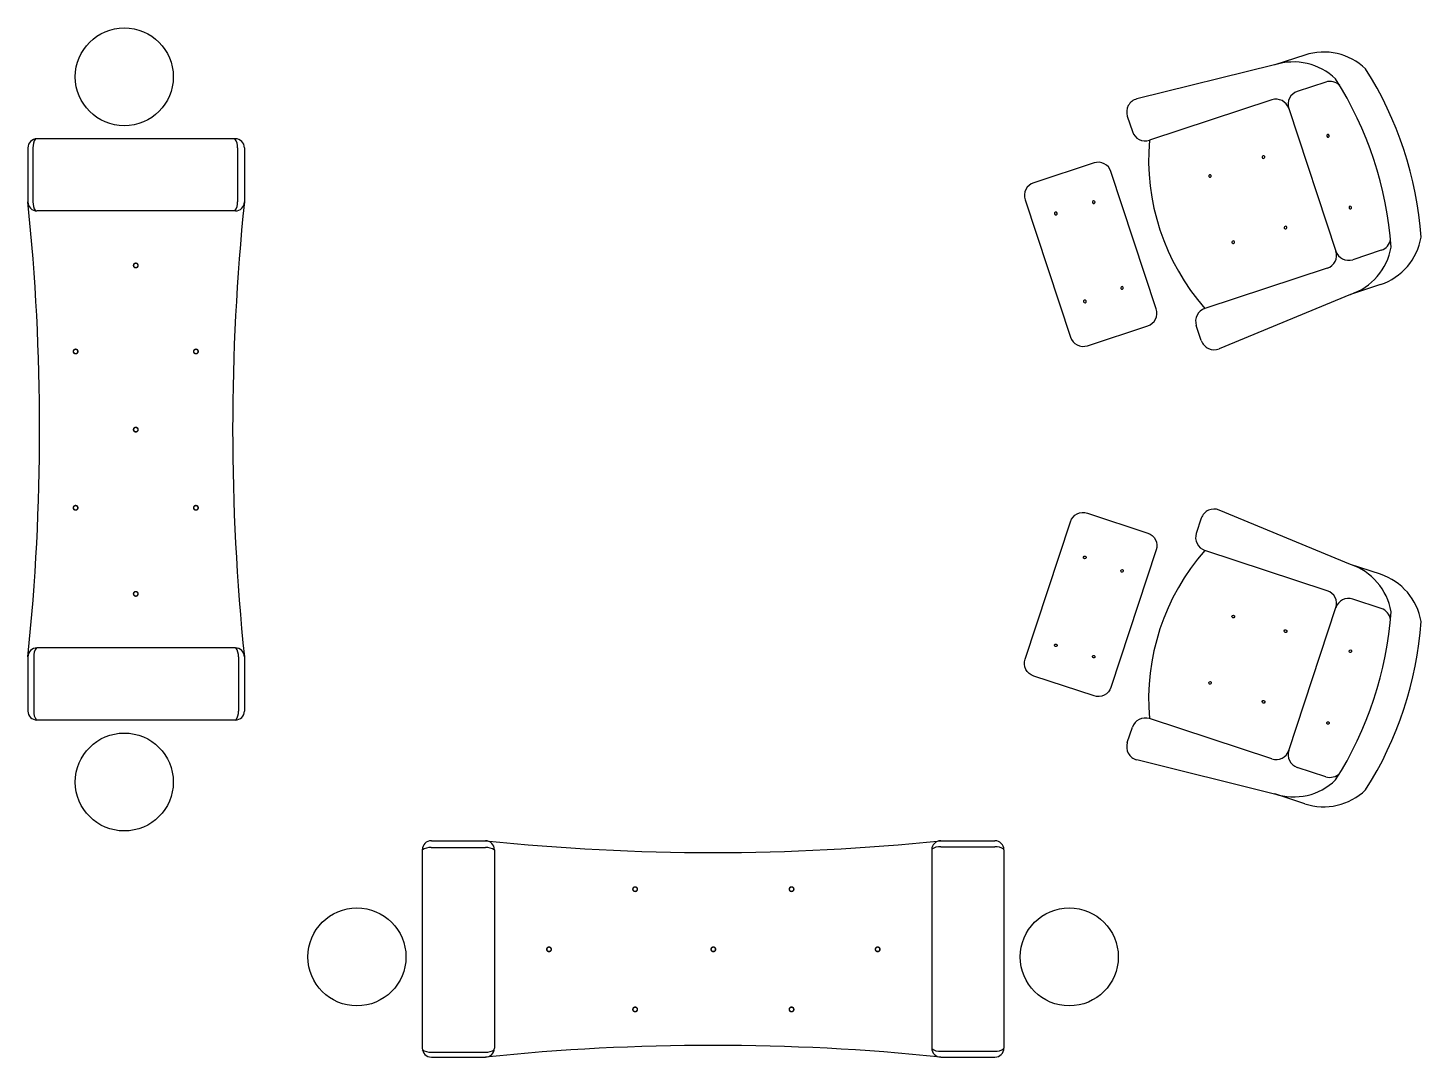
# Model space of a CAD drawing. Extents: x 93.81 to 98.44, y 78.38 to 81.81.
import ezdxf

# ---------------------------------------------------------------- set-up
doc = ezdxf.new("R2010")
doc.units = 0
doc.header["$MEASUREMENT"] = 0
doc.layers.add('ELETRO', color=11, linetype='CONTINUOUS')
doc.layers.add('MOBILIA', color=2, linetype='CONTINUOUS')

msp = doc.modelspace()

# ---------------------------------------------------------------- linework, layer by layer
at = {"layer": 'ELETRO'}
for points in [[(98.1372, 81.4486, 1), (98.1287, 81.4458, 1)], [(97.9229, 81.378, 1), (97.9144, 81.3752, 1)], [(97.745, 81.3151, 1), (97.7365, 81.3123, 1)], [(97.3584, 81.2278, 1), (97.3499, 81.225, 1)], [(98.2115, 81.2099, 1), (98.203, 81.2071, 1)], [(97.2324, 81.1902, 1), (97.2239, 81.1874, 1)], [(97.996, 81.1432, 1), (97.9875, 81.1404, 1)], [(97.822, 81.0945, 1), (97.8136, 81.0917, 1)], [(97.4524, 80.9425, 1), (97.4439, 80.9397, 1)], [(97.3287, 80.8978, 1), (97.3202, 80.895, 1)], [(97.3287, 80.0433, -1), (97.3202, 80.0461, -1)], [(97.4524, 79.9985, -1), (97.4439, 80.0013, -1)], [(97.822, 79.8466, -1), (97.8136, 79.8494, -1)], [(97.996, 79.7979, -1), (97.9875, 79.8007, -1)], [(97.2324, 79.7509, -1), (97.2239, 79.7537, -1)], [(97.3584, 79.7133, -1), (97.3499, 79.7161, -1)], [(98.2115, 79.7312, -1), (98.203, 79.734, -1)], [(97.745, 79.626, -1), (97.7365, 79.6288, -1)], [(97.9229, 79.563, -1), (97.9144, 79.5658, -1)], [(98.1372, 79.4924, -1), (98.1287, 79.4952, -1)]]:
    msp.add_lwpolyline(points, format="xyb", close=True, dxfattribs=at)
at = {"layer": 'ELETRO', "const_width": 0.005}
for points in [[(94.1693, 81.0085, 1), (94.1693, 81.0235, 1)], [(93.9693, 80.7223, 1), (93.9693, 80.7373, 1)], [(94.3693, 80.7223, 1), (94.3693, 80.7373, 1)], [(94.1693, 80.4623, 1), (94.1693, 80.4773, 1)], [(93.9693, 80.2023, 1), (93.9693, 80.2173, 1)], [(94.3693, 80.2023, 1), (94.3693, 80.2173, 1)], [(94.1693, 79.916, 1), (94.1693, 79.931, 1)], [(95.8369, 78.9411, 1), (95.8219, 78.9411, 1)], [(96.3569, 78.9411, 1), (96.3419, 78.9411, 1)], [(95.5507, 78.7411, 1), (95.5357, 78.7411, 1)], [(96.0969, 78.7411, 1), (96.0819, 78.7411, 1)], [(96.6432, 78.7411, 1), (96.6282, 78.7411, 1)], [(95.8369, 78.5411, 1), (95.8219, 78.5411, 1)], [(96.3569, 78.5411, 1), (96.3419, 78.5411, 1)]]:
    msp.add_lwpolyline(points, format="xyb", close=True, dxfattribs=at)
at = {"layer": 'MOBILIA'}
for p, q in [((98.0558, 81.7159), (97.9558, 81.6829)), ((97.9555, 81.6838), (97.4973, 81.5698)), ((97.9555, 81.6838), (97.4973, 81.5698)), ((97.9555, 81.6838), (97.4973, 81.5698)), ((98.1256, 81.626), (98.0309, 81.5948)), ((97.9461, 81.5669), (97.539, 81.4327)), ((98.0024, 81.5384), (98.159, 81.0635)), ((97.4656, 81.5125), (97.4826, 81.4611)), ((97.4656, 81.5125), (97.4826, 81.4611)), ((97.4656, 81.5125), (97.4826, 81.4611)), ((94.5004, 81.4373), (93.8405, 81.4373)), ((93.8105, 81.4073), (93.8105, 81.2273)), ((93.8276, 81.4076), (93.8276, 81.2276)), ((94.5075, 81.4076), (94.5075, 81.2276)), ((94.5304, 81.4073), (94.5304, 81.2273)), ((94.5004, 81.1973), (93.8405, 81.1973)), ((98.3101, 81.0663), (98.2154, 81.0351)), ((98.1305, 81.0071), (97.7234, 80.8729)), ((98.3074, 80.9526), (98.2074, 80.9196)), ((98.2074, 80.9196), (97.7712, 80.7387)), ((98.2074, 80.9196), (97.7712, 80.7387)), ((98.2074, 80.9196), (97.7712, 80.7387)), ((97.7117, 80.766), (97.695, 80.8165)), ((97.7117, 80.766), (97.695, 80.8165)), ((97.7117, 80.766), (97.695, 80.8165)), ((98.2074, 80.0215), (97.7712, 80.2024)), ((98.2074, 80.0215), (97.7712, 80.2024)), ((98.2074, 80.0215), (97.7712, 80.2024)), ((97.7117, 80.1751), (97.695, 80.1245)), ((97.7117, 80.1751), (97.695, 80.1245)), ((97.7117, 80.1751), (97.695, 80.1245)), ((98.1305, 79.934), (97.7234, 80.0682)), ((98.3074, 79.9885), (98.2074, 80.0215)), ((98.3101, 79.8748), (98.2154, 79.906)), ((98.0024, 79.4027), (98.159, 79.8776)), ((94.5004, 79.7438), (93.8405, 79.7438)), ((93.8105, 79.7138), (93.8105, 79.5338)), ((93.8305, 79.7138), (93.8305, 79.5338)), ((94.5104, 79.7138), (94.5104, 79.5338)), ((94.5304, 79.7138), (94.5304, 79.5338)), ((94.5004, 79.5038), (93.8405, 79.5038)), ((97.9461, 79.3742), (97.539, 79.5084)), ((97.4656, 79.4286), (97.4826, 79.48)), ((97.4656, 79.4286), (97.4826, 79.48)), ((97.4656, 79.4286), (97.4826, 79.48)), ((97.9555, 79.2573), (97.4973, 79.3713)), ((97.9555, 79.2573), (97.4973, 79.3713)), ((97.9555, 79.2573), (97.4973, 79.3713)), ((98.1256, 79.3151), (98.0309, 79.3463)), ((98.0558, 79.2252), (97.9558, 79.2582)), ((95.1219, 79.0722), (95.1219, 78.4123)), ((95.1516, 79.0793), (95.3316, 79.0793)), ((95.1519, 79.1022), (95.3319, 79.1022)), ((95.3619, 79.0722), (95.3619, 78.4123)), ((96.8154, 79.0722), (96.8154, 78.4123)), ((96.8454, 79.1022), (97.0254, 79.1022)), ((96.8454, 79.0822), (97.0254, 79.0822)), ((97.0554, 79.0722), (97.0554, 78.4123)), ((95.1516, 78.3994), (95.3316, 78.3994)), ((95.1519, 78.3823), (95.3319, 78.3823)), ((96.8454, 78.4023), (97.0254, 78.4023)), ((96.8454, 78.3823), (97.0254, 78.3823))]:
    msp.add_line(p, q, dxfattribs=at)
for points in [[(97.5621, 80.8715), (97.4114, 81.3287, 0.414214), (97.3551, 81.3571), (97.1544, 81.291, 0.414214), (97.126, 81.2346), (97.2767, 80.7774, 0.414214), (97.333, 80.749), (97.5337, 80.8151, 0.414214)], [(97.5621, 80.0695), (97.4114, 79.6124, -0.414214), (97.3551, 79.584), (97.1544, 79.6501, -0.414214), (97.126, 79.7065), (97.2767, 80.1636, -0.414214), (97.333, 80.1921), (97.5337, 80.1259, -0.414214)]]:
    msp.add_lwpolyline(points, format="xyb", close=True, dxfattribs=at)
at = {"layer": 'MOBILIA', "linetype": 'CONTINUOUS'}
for centre in [(94.1312, 81.6435), (94.1312, 79.2976), (94.9045, 78.7157), (97.2728, 78.7157)]:
    msp.add_circle(centre, 0.1629, dxfattribs=at)
at = {"layer": 'MOBILIA'}
for centre, radius, start, end in [((98.1187, 81.5254), 0.2005, 45.9954, 108.2879), ((98.0188, 81.4925), 0.2005, 45.9954, 108.2879), ((97.2456, 81.0257), 1.1999, 4.0247, 32.4588), ((98.1395, 81.5836), 0.0446, 43.2192, 108.2417), ((97.1456, 80.9928), 1.1999, 4.0247, 32.4588), ((97.508, 81.5265), 0.0446, 103.9622, 198.2417), ((97.508, 81.5265), 0.0446, 103.9622, 198.2417), ((97.508, 81.5265), 0.0446, 103.9622, 198.2417), ((98.0448, 81.5524), 0.0446, 108.2417, 198.2417), ((97.96, 81.5244), 0.0446, 18.2417, 108.2417), ((93.8405, 81.4073), 0.03, 90, 180), ((93.8714, 81.4112), 0.044, 143.2407, 184.7722), ((94.4637, 81.4112), 0.044, 355.2278, 36.7593), ((94.5004, 81.4073), 0.03, 0, 90), ((97.525, 81.4751), 0.0446, 198.2417, 288.2417), ((98.2904, 81.3701), 0.754, 175.2368, 221.2467), ((93.8405, 81.2273), 0.03, 180, 270), ((86.5106, 80.4705), 7.3391, 354.08156, 5.91844), ((93.8714, 81.2239), 0.044, 175.2278, 216.7593), ((101.8304, 80.4705), 7.3391, 174.08156, 185.91844), ((94.4637, 81.2239), 0.044, 323.2407, 4.7722), ((94.5004, 81.2273), 0.03, 270, 0), ((98.2447, 81.1431), 0.2005, 288.1956, 350.4881), ((98.1166, 81.0495), 0.0446, 288.2417, 18.2417), ((98.2014, 81.0775), 0.0446, 198.2417, 288.2417), ((98.1448, 81.1101), 0.2005, 288.1956, 350.4881), ((98.1448, 81.1101), 0.2005, 288.1956, 350.4881), ((98.2961, 81.1087), 0.0446, 288.2417, 353.2643), ((97.7374, 80.8305), 0.0446, 108.2417, 198.2417), ((97.7541, 80.78), 0.0446, 198.2417, 292.5213), ((97.7541, 80.78), 0.0446, 198.2417, 292.5213), ((97.7541, 80.78), 0.0446, 198.2417, 292.5213), ((97.7541, 80.1611), 0.0446, 67.4787, 161.7583), ((97.7541, 80.1611), 0.0446, 67.4787, 161.7583), ((97.7541, 80.1611), 0.0446, 67.4787, 161.7583), ((97.7374, 80.1106), 0.0446, 161.7583, 251.7583), ((98.2904, 79.571), 0.754, 138.7533, 184.7632), ((98.1448, 79.831), 0.2005, 9.5119, 71.8044), ((98.1448, 79.831), 0.2005, 9.5119, 71.8044), ((98.2447, 79.798), 0.2005, 9.5119, 71.8044), ((98.1166, 79.8916), 0.0446, 341.7583, 71.7583), ((98.2014, 79.8636), 0.0446, 71.7583, 161.7583), ((97.1456, 79.9483), 1.1999, 327.5412, 355.9753), ((98.2961, 79.8324), 0.0446, 6.7357, 71.7583), ((97.2456, 79.9154), 1.1999, 327.5412, 355.9753), ((93.8405, 79.7138), 0.03, 90, 180), ((93.8743, 79.7174), 0.044, 143.2407, 184.7722), ((94.5004, 79.7138), 0.03, 0, 90), ((94.4666, 79.7174), 0.044, 355.2278, 36.7593), ((93.8405, 79.5338), 0.03, 180, 270), ((93.8743, 79.5301), 0.044, 175.2278, 216.7593), ((94.5004, 79.5338), 0.03, 270, 0), ((94.4666, 79.5301), 0.044, 323.2407, 4.7722), ((97.525, 79.466), 0.0446, 71.7583, 161.7583), ((97.508, 79.4146), 0.0446, 161.7583, 256.0378), ((97.508, 79.4146), 0.0446, 161.7583, 256.0378), ((97.508, 79.4146), 0.0446, 161.7583, 256.0378), ((97.96, 79.4166), 0.0446, 251.7583, 341.7583), ((98.0448, 79.3887), 0.0446, 161.7583, 251.7583), ((98.0188, 79.4486), 0.2005, 251.7121, 314.0046), ((98.1395, 79.3575), 0.0446, 251.7583, 316.7808), ((98.1187, 79.4156), 0.2005, 251.7121, 314.0046), ((95.148, 79.0355), 0.044, 85.2278, 126.7593), ((95.1519, 79.0722), 0.03, 90, 180), ((95.3353, 79.0355), 0.044, 53.2407, 94.7722), ((96.0887, 86.4021), 7.3391, 264.08156, 275.91844), ((95.3319, 79.0722), 0.03, 0, 90), ((96.8454, 79.0722), 0.03, 90, 180), ((96.8418, 79.0384), 0.044, 85.2278, 126.7593), ((97.0254, 79.0722), 0.03, 0, 90), ((97.0291, 79.0384), 0.044, 53.2407, 94.7722), ((96.0887, 71.0824), 7.3391, 84.08156, 95.91844), ((95.148, 78.4432), 0.044, 233.2407, 274.7722), ((95.1519, 78.4123), 0.03, 180, 270), ((95.3353, 78.4432), 0.044, 265.2278, 306.7593), ((95.3319, 78.4123), 0.03, 270, 0), ((96.8454, 78.4123), 0.03, 180, 270), ((96.8418, 78.4461), 0.044, 233.2407, 274.7722), ((97.0254, 78.4123), 0.03, 270, 0), ((97.0291, 78.4461), 0.044, 265.2278, 306.7593)]:
    msp.add_arc(centre, radius, start, end, dxfattribs=at)

doc.saveas('drawing.dxf')
